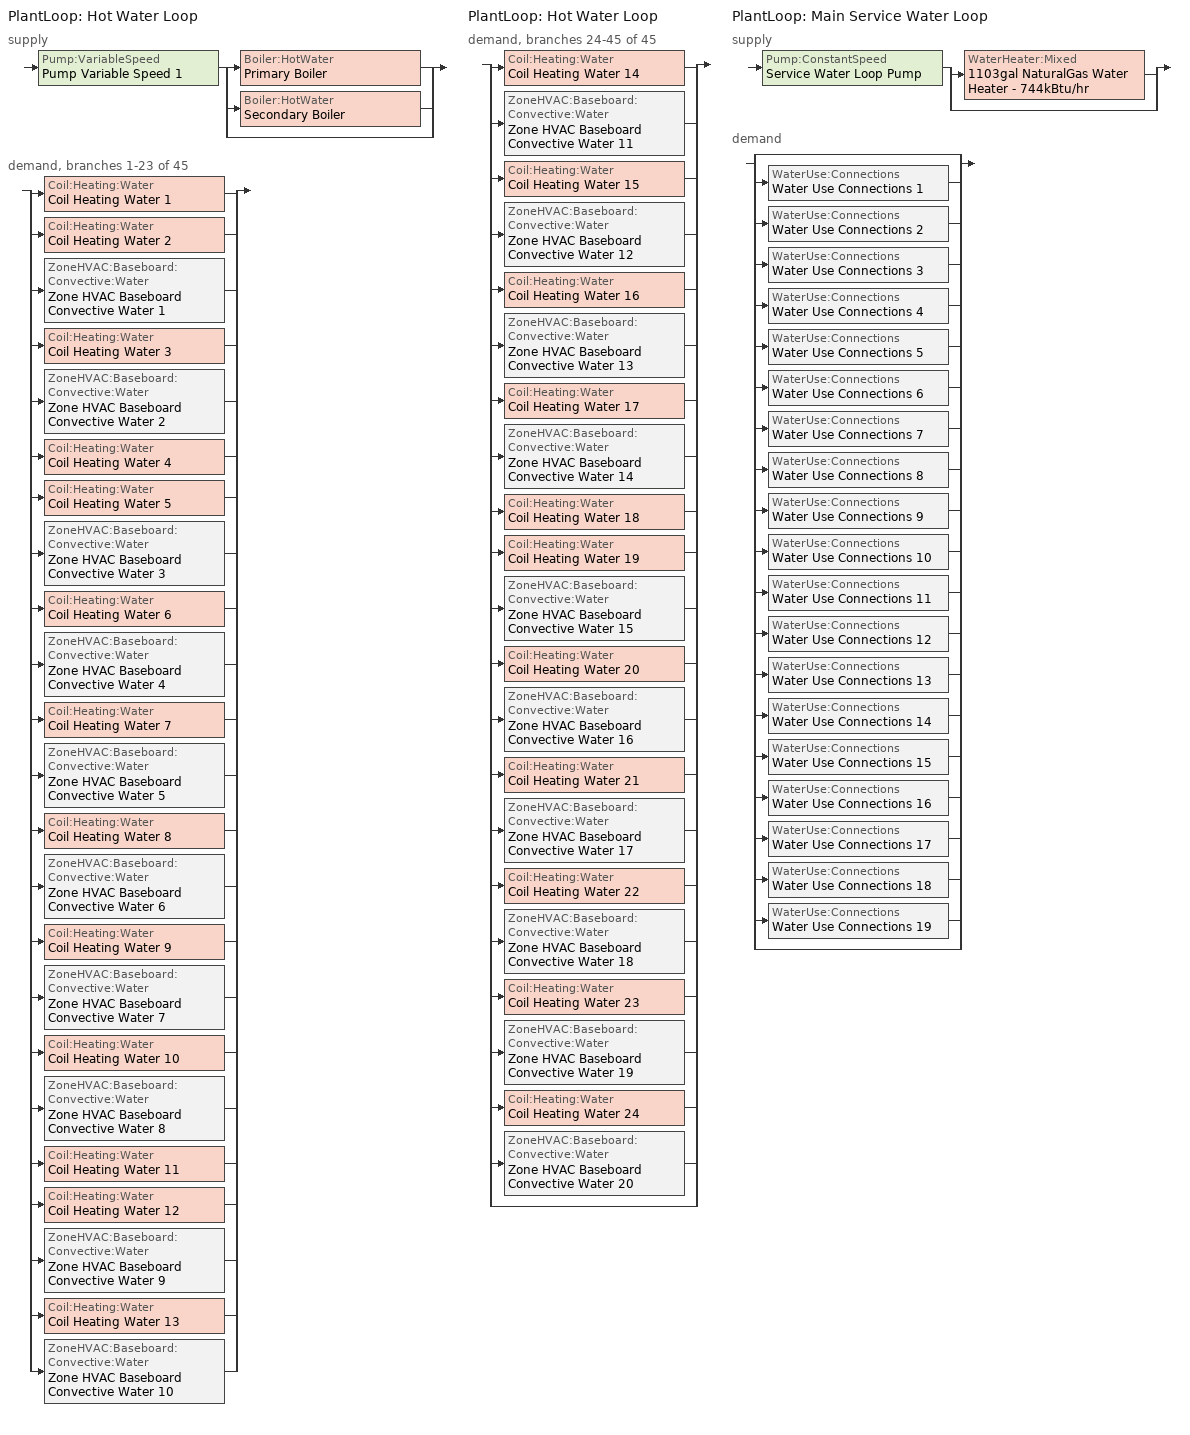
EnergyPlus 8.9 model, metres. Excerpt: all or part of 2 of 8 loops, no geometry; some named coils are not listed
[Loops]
PlantLoop 'Hot Water Loop'
 supply: Pump:VariableSpeed 'Pump Variable Speed 1' > split
  | Boiler:HotWater 'Primary Boiler'
  | Boiler:HotWater 'Secondary Boiler'
  | bypass
 demand, branches 1-23 of 45: split
  | Coil:Heating:Water 'Coil Heating Water 1'
  | Coil:Heating:Water 'Coil Heating Water 2'
  | ZoneHVAC:Baseboard:Convective:Water 'Zone HVAC Baseboard Convective Water 1'
  | Coil:Heating:Water 'Coil Heating Water 3'
  | ZoneHVAC:Baseboard:Convective:Water 'Zone HVAC Baseboard Convective Water 2'
  | Coil:Heating:Water 'Coil Heating Water 4'
  | Coil:Heating:Water 'Coil Heating Water 5'
  | ZoneHVAC:Baseboard:Convective:Water 'Zone HVAC Baseboard Convective Water 3'
  | Coil:Heating:Water 'Coil Heating Water 6'
  | ZoneHVAC:Baseboard:Convective:Water 'Zone HVAC Baseboard Convective Water 4'
  | Coil:Heating:Water 'Coil Heating Water 7'
  | ZoneHVAC:Baseboard:Convective:Water 'Zone HVAC Baseboard Convective Water 5'
  | Coil:Heating:Water 'Coil Heating Water 8'
  | ZoneHVAC:Baseboard:Convective:Water 'Zone HVAC Baseboard Convective Water 6'
  | Coil:Heating:Water 'Coil Heating Water 9'
  | ZoneHVAC:Baseboard:Convective:Water 'Zone HVAC Baseboard Convective Water 7'
  | Coil:Heating:Water 'Coil Heating Water 10'
  | ZoneHVAC:Baseboard:Convective:Water 'Zone HVAC Baseboard Convective Water 8'
  | Coil:Heating:Water 'Coil Heating Water 11'
  | Coil:Heating:Water 'Coil Heating Water 12'
  | ZoneHVAC:Baseboard:Convective:Water 'Zone HVAC Baseboard Convective Water 9'
  | Coil:Heating:Water 'Coil Heating Water 13'
  | ZoneHVAC:Baseboard:Convective:Water 'Zone HVAC Baseboard Convective Water 10'
PlantLoop 'Hot Water Loop'
 demand, branches 24-45 of 45: split
  | Coil:Heating:Water 'Coil Heating Water 14'
  | ZoneHVAC:Baseboard:Convective:Water 'Zone HVAC Baseboard Convective Water 11'
  | Coil:Heating:Water 'Coil Heating Water 15'
  | ZoneHVAC:Baseboard:Convective:Water 'Zone HVAC Baseboard Convective Water 12'
  | Coil:Heating:Water 'Coil Heating Water 16'
  | ZoneHVAC:Baseboard:Convective:Water 'Zone HVAC Baseboard Convective Water 13'
  | Coil:Heating:Water 'Coil Heating Water 17'
  | ZoneHVAC:Baseboard:Convective:Water 'Zone HVAC Baseboard Convective Water 14'
  | Coil:Heating:Water 'Coil Heating Water 18'
  | Coil:Heating:Water 'Coil Heating Water 19'
  | ZoneHVAC:Baseboard:Convective:Water 'Zone HVAC Baseboard Convective Water 15'
  | Coil:Heating:Water 'Coil Heating Water 20'
  | ZoneHVAC:Baseboard:Convective:Water 'Zone HVAC Baseboard Convective Water 16'
  | Coil:Heating:Water 'Coil Heating Water 21'
  | ZoneHVAC:Baseboard:Convective:Water 'Zone HVAC Baseboard Convective Water 17'
  | Coil:Heating:Water 'Coil Heating Water 22'
  | ZoneHVAC:Baseboard:Convective:Water 'Zone HVAC Baseboard Convective Water 18'
  | Coil:Heating:Water 'Coil Heating Water 23'
  | ZoneHVAC:Baseboard:Convective:Water 'Zone HVAC Baseboard Convective Water 19'
  | Coil:Heating:Water 'Coil Heating Water 24'
  | ZoneHVAC:Baseboard:Convective:Water 'Zone HVAC Baseboard Convective Water 20'
  | bypass
PlantLoop 'Main Service Water Loop'
 supply: Pump:ConstantSpeed 'Service Water Loop Pump' > split
  | WaterHeater:Mixed '1103gal NaturalGas Water Heater - 744kBtu/hr'
  | bypass
 demand: split
  | bypass
  | WaterUse:Connections 'Water Use Connections 1'
  | WaterUse:Connections 'Water Use Connections 2'
  | WaterUse:Connections 'Water Use Connections 3'
  | WaterUse:Connections 'Water Use Connections 4'
  | WaterUse:Connections 'Water Use Connections 5'
  | WaterUse:Connections 'Water Use Connections 6'
  | WaterUse:Connections 'Water Use Connections 7'
  | WaterUse:Connections 'Water Use Connections 8'
  | WaterUse:Connections 'Water Use Connections 9'
  | WaterUse:Connections 'Water Use Connections 10'
  | WaterUse:Connections 'Water Use Connections 11'
  | WaterUse:Connections 'Water Use Connections 12'
  | WaterUse:Connections 'Water Use Connections 13'
  | WaterUse:Connections 'Water Use Connections 14'
  | WaterUse:Connections 'Water Use Connections 15'
  | WaterUse:Connections 'Water Use Connections 16'
  | WaterUse:Connections 'Water Use Connections 17'
  | WaterUse:Connections 'Water Use Connections 18'
  | WaterUse:Connections 'Water Use Connections 19'
  | bypass
[Coil:Heating:Water] Availability Schedule=Always On Discrete; U-Factor Times Area Value {W/K}=Autosize; Maximum Water Flow Rate {m3/s}=Autosize; Performance Input Method=UFactorTimesAreaAndDesignWaterFlowRate; Rated Capacity {W}=Autosize; Rated Inlet Water Temperature {C}=82.2; Rated Inlet Air Temperature {C}=16.6; Rated Outlet Water Temperature {C}=71.1; Rated Outlet Air Temperature {C}=32.2; Rated Ratio for Air and Water Convection=0.5
Coil Heating Water 2; Coil Heating Water 5; Coil Heating Water 12; Coil Heating Water 19; Coil Heating Water 3; Coil Heating Water 6; Coil Heating Water 13; Coil Heating Water 20; Coil Heating Water 7; Coil Heating Water 8; Coil Heating Water 9; Coil Heating Water 10; Coil Heating Water 14; Coil Heating Water 15; Coil Heating Water 16; Coil Heating Water 17; Coil Heating Water 21; Coil Heating Water 22; Coil Heating Water 23; Coil Heating Water 24
[ZoneHVAC:Baseboard:Convective:Water] Availability Schedule=Always On Discrete; Heating Design Capacity Method=HeatingDesignCapacity; Heating Design Capacity {W}=Autosize; Heating Design Capacity Per Floor Area {W/m2}=0; Fraction of Autosized Heating Design Capacity=0.8; U-Factor Times Area Value {W/K}=Autosize; Maximum Water Flow Rate {m3/s}=Autosize; Convergence Tolerance=0.001
Zone HVAC Baseboard Convective Water 1; Zone HVAC Baseboard Convective Water 3; Zone HVAC Baseboard Convective Water 9; Zone HVAC Baseboard Convective Water 15; Zone HVAC Baseboard Convective Water 2; Zone HVAC Baseboard Convective Water 4; Zone HVAC Baseboard Convective Water 10; Zone HVAC Baseboard Convective Water 16; Zone HVAC Baseboard Convective Water 5; Zone HVAC Baseboard Convective Water 6; Zone HVAC Baseboard Convective Water 7; Zone HVAC Baseboard Convective Water 8; Zone HVAC Baseboard Convective Water 11; Zone HVAC Baseboard Convective Water 12; Zone HVAC Baseboard Convective Water 13; Zone HVAC Baseboard Convective Water 14; Zone HVAC Baseboard Convective Water 17; Zone HVAC Baseboard Convective Water 18; Zone HVAC Baseboard Convective Water 19; Zone HVAC Baseboard Convective Water 20
[SetpointManager:Scheduled]
Service hot water setpoint manager: Control Variable=Temperature; Schedule=Service Water Loop Temp - 140F
[PlantLoop] Fluid Type=Water; Maximum Loop Flow Rate {m3/s}=Autosize; Minimum Loop Flow Rate {m3/s}=0; Plant Loop Volume {m3}=Autocalculate; Load Distribution Scheme=Optimal; Plant Loop Demand Calculation Scheme=SingleSetpoint
Name | Plant Equipment Operation Scheme | Maximum Loop Temperature {C} | Minimum Loop Temperature {C}
Hot Water Loop | Hot Water Loop Operation Schemes | 100 | 0
Main Service Water Loop | Main Service Water Loop Operation Schemes | 60 | 10
[Sizing:Plant] Loop Type=Heating; Sizing Option=NonCoincident; Zone Timesteps in Averaging Window=1; Coincident Sizing Factor Mode=None
Name | Design Loop Exit Temperature {C} | Loop Design Temperature Difference {deltaC}
Hot Water Loop | 82 | 16
Main Service Water Loop | 60 | 5
[Pump:ConstantSpeed]
Service Water Loop Pump: Design Flow Rate {m3/s}=Autosize; Design Pump Head {Pa}=1.5111e+06; Design Power Consumption {W}=Autosize; Motor Efficiency=0.9; Fraction of Motor Inefficiencies to Fluid Stream=0; Pump Control Type=Intermittent; Design Power Sizing Method=PowerPerFlowPerPressure; Design Electric Power per Unit Flow Rate {W/(m3/s)}=348701.1; Design Shaft Power per Unit Flow Rate per Unit Head=1.28205
[PlantEquipmentOperationSchemes] Control Scheme Object Type 1=PlantEquipmentOperation:HeatingLoad; Control Scheme Schedule Name 1=Always On Discrete
Name | Control Scheme Name 1
Hot Water Loop Operation Schemes | Hot Water Loop Heating Operation Scheme
Main Service Water Loop Operation Schemes | Main Service Water Loop Heating Operation Scheme
[PlantEquipmentList]
Hot Water Loop Heating Equipment List: Boiler:HotWater, Primary Boiler, Boiler:HotWater, Secondary Boiler
Main Service Water Loop Heating Equipment List: WaterHeater:Mixed, 1103gal NaturalGas Water Heater - 744kBtu/hr
[Pump:VariableSpeed]
Pump Variable Speed 1: Design Maximum Flow Rate {m3/s}=Autosize; Design Pump Head {Pa}=179352; Design Power Consumption {W}=Autosize; Motor Efficiency=0.9; Fraction of Motor Inefficiencies to Fluid Stream=0; Coefficient 1 of the Part Load Performance Curve=0; Coefficient 2 of the Part Load Performance Curve=1; Coefficient 3 of the Part Load Performance Curve=0; Coefficient 4 of the Part Load Performance Curve=0; Design Minimum Flow Rate {m3/s}=0; Pump Control Type=Intermittent; Skin Loss Radiative Fraction=0.5; Design Power Sizing Method=PowerPerFlowPerPressure; Design Electric Power per Unit Flow Rate {W/(m3/s)}=348701.1; Design Shaft Power per Unit Flow Rate per Unit Head=1.28205; Design Minimum Flow Rate Fraction=0
[Boiler:HotWater] Fuel Type=NaturalGas; Nominal Capacity {W}=Autosize; Nominal Thermal Efficiency=0.8; Design Water Outlet Temperature {C}=82; Design Water Flow Rate {m3/s}=Autosize; Minimum Part Load Ratio=0; Maximum Part Load Ratio=1; Optimum Part Load Ratio=1; Water Outlet Upper Temperature Limit {C}=99; Boiler Flow Mode=ConstantFlow; Parasitic Electric Load {W}=0; Sizing Factor=1
Primary Boiler; Secondary Boiler
[SetpointManager:OutdoorAirReset]
Setpoint Manager Outdoor Air Reset 1: Control Variable=Temperature; Setpoint at Outdoor Low Temperature {C}=82; Outdoor Low Temperature {C}=-16; Setpoint at Outdoor High Temperature {C}=60; Outdoor High Temperature {C}=0
[PlantEquipmentOperation:HeatingLoad] Load Range Lower Limit 1 {W}=0; Load Range Upper Limit 1 {W}=1000000000
Name | Range Equipment List Name 1
Hot Water Loop Heating Operation Scheme | Hot Water Loop Heating Equipment List
Main Service Water Loop Heating Operation Scheme | Main Service Water Loop Heating Equipment List
[WaterHeater:Mixed]
1103gal NaturalGas Water Heater - 744kBtu/hr: Tank Volume {m3}=4.17379; Setpoint Temperature Schedule=Service Water Loop Temp - 140F; Deadband Temperature Difference {deltaC}=2; Maximum Temperature Limit {C}=82.2222; Heater Control Type=Cycle; Heater Maximum Capacity {W}=218080; Heater Ignition Minimum Flow Rate {m3/s}=0; Heater Ignition Delay {s}=0; Heater Fuel Type=NaturalGas; Heater Thermal Efficiency=0.8; Off Cycle Parasitic Fuel Consumption Rate {W}=20; Off Cycle Parasitic Fuel Type=NaturalGas; Off Cycle Parasitic Heat Fraction to Tank=0.8; On Cycle Parasitic Fuel Consumption Rate {W}=0; On Cycle Parasitic Fuel Type=NaturalGas; On Cycle Parasitic Heat Fraction to Tank=0; Ambient Temperature Indicator=Schedule; Ambient Temperature Schedule=Water Heater Ambient Temp Schedule - 70F; Off Cycle Loss Coefficient to Ambient Temperature {W/K}=6; Off Cycle Loss Fraction to Zone=1; On Cycle Loss Coefficient to Ambient Temperature {W/K}=6; On Cycle Loss Fraction to Zone=1; Use Side Effectiveness=1; Source Side Effectiveness=1; Use Side Design Flow Rate {m3/s}=Autosize; Source Side Design Flow Rate {m3/s}=Autosize; Indirect Water Heating Recovery Time {hr}=1.5; Source Side Flow Control Mode=IndirectHeatPrimarySetpoint
[WaterUse:Connections]
Name | Water Use Equipment Name 1
Water Use Connections 1 | Core_bottom Service Water Use 0.96gal/min
Water Use Connections 2 | Core_mid Service Water Use 9.58gal/min
Water Use Connections 3 | Core_top Service Water Use 0.96gal/min
Water Use Connections 4 | Datacenter_basement_zn_6 Service Water Use 0.3gal/min
Water Use Connections 5 | Datacenter_bot_zn_6 Service Water Use 0.01gal/min
Water Use Connections 6 | Datacenter_mid_zn_6 Service Water Use 0.14gal/min
Water Use Connections 7 | Datacenter_top_zn_6 Service Water Use 0.01gal/min
Water Use Connections 8 | Perimeter_bot_zn_1 Service Water Use 0.12gal/min
Water Use Connections 9 | Perimeter_bot_zn_2 Service Water Use 0.08gal/min
Water Use Connections 10 | Perimeter_bot_zn_3 Service Water Use 0.12gal/min
Water Use Connections 11 | Perimeter_bot_zn_4 Service Water Use 0.08gal/min
Water Use Connections 12 | Perimeter_mid_zn_1 Service Water Use 1.2gal/min
Water Use Connections 13 | Perimeter_mid_zn_2 Service Water Use 0.77gal/min
Water Use Connections 14 | Perimeter_mid_zn_3 Service Water Use 1.2gal/min
Water Use Connections 15 | Perimeter_mid_zn_4 Service Water Use 0.77gal/min
Water Use Connections 16 | Perimeter_top_zn_1 Service Water Use 0.12gal/min
Water Use Connections 17 | Perimeter_top_zn_2 Service Water Use 0.08gal/min
Water Use Connections 18 | Perimeter_top_zn_3 Service Water Use 0.12gal/min
Water Use Connections 19 | Perimeter_top_zn_4 Service Water Use 0.08gal/min
[WaterUse:Equipment] Flow Rate Fraction Schedule=NECB-A-Service Water Heating
Name | Peak Flow Rate {m3/s} | Target Temperature Schedule | Zone | Sensible Fraction Schedule | Latent Fraction Schedule
Core_bottom Service Water Use 0.96gal/min | 6.0423e-05 | Schedule Ruleset 5 | Sp-Core_bottom Sys-6 Flr-2 Sch-A HPlcmt-core ZN | Schedule Ruleset 3 | Schedule Ruleset 4
Core_mid Service Water Use 9.58gal/min | 0.00060423 | Schedule Ruleset 8 | Sp-Core_mid Sys-6 Flr-3 Sch-A HPlcmt-core ZN | Schedule Ruleset 6 | Schedule Ruleset 7
Core_top Service Water Use 0.96gal/min | 6.0423e-05 | Schedule Ruleset 11 | Sp-Core_top Sys-6 Flr-4 Sch-A HPlcmt-core ZN | Schedule Ruleset 9 | Schedule Ruleset 10
Datacenter_basement_zn_6 Service Water Use 0.3gal/min | 1.89704e-05 | Schedule Ruleset 14 | Sp-DataCenter_basement_ZN_6 Sys-6 Flr-1 Sch-A HPlcmt-west ZN | Schedule Ruleset 12 | Schedule Ruleset 13
Datacenter_bot_zn_6 Service Water Use 0.01gal/min | 8.76352e-07 | Schedule Ruleset 17 | Sp-DataCenter_bot_ZN_6 Sys-6 Flr-2 Sch-A HPlcmt-core ZN | Schedule Ruleset 15 | Schedule Ruleset 16
Datacenter_mid_zn_6 Service Water Use 0.14gal/min | 8.76352e-06 | Schedule Ruleset 20 | Sp-DataCenter_mid_ZN_6 Sys-6 Flr-3 Sch-A HPlcmt-core ZN | Schedule Ruleset 18 | Schedule Ruleset 19
Datacenter_top_zn_6 Service Water Use 0.01gal/min | 8.76352e-07 | Schedule Ruleset 23 | Sp-DataCenter_top_ZN_6 Sys-6 Flr-4 Sch-A HPlcmt-core ZN | Schedule Ruleset 21 | Schedule Ruleset 22
Perimeter_bot_zn_1 Service Water Use 0.12gal/min | 7.58688e-06 | Schedule Ruleset 26 | Sp-Perimeter_bot_ZN_1 Sys-6 Flr-2 Sch-A HPlcmt-south ZN | Schedule Ruleset 24 | Schedule Ruleset 25
Perimeter_bot_zn_2 Service Water Use 0.08gal/min | 4.88917e-06 | Schedule Ruleset 29 | Sp-Perimeter_bot_ZN_2 Sys-6 Flr-2 Sch-A HPlcmt-east ZN | Schedule Ruleset 27 | Schedule Ruleset 28
Perimeter_bot_zn_3 Service Water Use 0.12gal/min | 7.58672e-06 | Schedule Ruleset 32 | Sp-Perimeter_bot_ZN_3 Sys-6 Flr-2 Sch-A HPlcmt-north ZN | Schedule Ruleset 30 | Schedule Ruleset 31
Perimeter_bot_zn_4 Service Water Use 0.08gal/min | 4.88917e-06 | Schedule Ruleset 35 | Sp-Perimeter_bot_ZN_4 Sys-6 Flr-2 Sch-A HPlcmt-west ZN | Schedule Ruleset 33 | Schedule Ruleset 34
Perimeter_mid_zn_1 Service Water Use 1.2gal/min | 7.58688e-05 | Schedule Ruleset 38 | Sp-Perimeter_mid_ZN_1 Sys-6 Flr-3 Sch-A HPlcmt-south ZN | Schedule Ruleset 36 | Schedule Ruleset 37
Perimeter_mid_zn_2 Service Water Use 0.77gal/min | 4.88917e-05 | Schedule Ruleset 41 | Sp-Perimeter_mid_ZN_2 Sys-6 Flr-3 Sch-A HPlcmt-east ZN | Schedule Ruleset 39 | Schedule Ruleset 40
Perimeter_mid_zn_3 Service Water Use 1.2gal/min | 7.58672e-05 | Schedule Ruleset 44 | Sp-Perimeter_mid_ZN_3 Sys-6 Flr-3 Sch-A HPlcmt-north ZN | Schedule Ruleset 42 | Schedule Ruleset 43
Perimeter_mid_zn_4 Service Water Use 0.77gal/min | 4.88917e-05 | Schedule Ruleset 47 | Sp-Perimeter_mid_ZN_4 Sys-6 Flr-3 Sch-A HPlcmt-west ZN | Schedule Ruleset 45 | Schedule Ruleset 46
Perimeter_top_zn_1 Service Water Use 0.12gal/min | 7.58688e-06 | Schedule Ruleset 50 | Sp-Perimeter_top_ZN_1 Sys-6 Flr-4 Sch-A HPlcmt-south ZN | Schedule Ruleset 48 | Schedule Ruleset 49
Perimeter_top_zn_2 Service Water Use 0.08gal/min | 4.88917e-06 | Schedule Ruleset 53 | Sp-Perimeter_top_ZN_2 Sys-6 Flr-4 Sch-A HPlcmt-east ZN | Schedule Ruleset 51 | Schedule Ruleset 52
Perimeter_top_zn_3 Service Water Use 0.12gal/min | 7.58672e-06 | Schedule Ruleset 56 | Sp-Perimeter_top_ZN_3 Sys-6 Flr-4 Sch-A HPlcmt-north ZN | Schedule Ruleset 54 | Schedule Ruleset 55
Perimeter_top_zn_4 Service Water Use 0.08gal/min | 4.88917e-06 | Schedule Ruleset 59 | Sp-Perimeter_top_ZN_4 Sys-6 Flr-4 Sch-A HPlcmt-west ZN | Schedule Ruleset 57 | Schedule Ruleset 58
[Schedule:Day:Interval]
NECB-A-Service Water Heating Default; NECB-A-Service Water Heating Default|Wkdy Day: No, 07:00, 0.05, 08:00, 0.1, 10:00, 0.5, 16:00, 0.9, 17:00, 0.7, 18:00, 0.5, 19:00, 0.3, 22:00, 0.2, 24:00, 0.05
NECB-A-Service Water Heating Sat Day; NECB-A-Service Water Heating Sun|Hol Day; Schedule Day 11; Schedule Day 14; Schedule Day 17; Schedule Day 20; Schedule Day 23; Schedule Day 26; Schedule Day 29; Schedule Day 32; Schedule Day 35; Schedule Day 38; Schedule Day 41; Schedule Day 44; Schedule Day 47; Schedule Day 50; Schedule Day 53; Schedule Day 56; Schedule Day 59; Schedule Day 62; Schedule Day 8: No, 24:00, 0.05
Schedule Day 10; Schedule Day 13; Schedule Day 16; Schedule Day 19; Schedule Day 22; Schedule Day 25; Schedule Day 28; Schedule Day 31; Schedule Day 34; Schedule Day 37; Schedule Day 40; Schedule Day 43; Schedule Day 46; Schedule Day 49; Schedule Day 52; Schedule Day 55; Schedule Day 58; Schedule Day 61; Schedule Day 7: No, 24:00, 0.2
Schedule Day 12; Schedule Day 15; Schedule Day 18; Schedule Day 21; Schedule Day 24; Schedule Day 27; Schedule Day 30; Schedule Day 33; Schedule Day 36; Schedule Day 39; Schedule Day 42; Schedule Day 45; Schedule Day 48; Schedule Day 51; Schedule Day 54; Schedule Day 57; Schedule Day 60; Schedule Day 63; Schedule Day 9; Service Water Loop Temp - 140F Default: No, 24:00, 60
Water Heater Ambient Temp Schedule - 70F Default: No, 24:00, 21.1111
[Schedule:Week:Daily]
NECB-A-Service Water Heating Week Rule - Jan1-Dec31: NECB-A-Service Water Heating Sun|Hol Day, NECB-A-Service Water Heating Default|Wkdy Day, NECB-A-Service Water Heating Default|Wkdy Day, NECB-A-Service Water Heating Default|Wkdy Day, NECB-A-Service Water Heating Default|Wkdy Day, NECB-A-Service Water Heating Default|Wkdy Day, NECB-A-Service Water Heating Sat Day, NECB-A-Service Water Heating Default, NECB-A-Service Water Heating Default, NECB-A-Service Water Heating Default, NECB-A-Service Water Heating Default, NECB-A-Service Water Heating Default
Schedule Ruleset 10 Week Rule - Jan1-Dec31: Schedule Day 14, Schedule Day 14, Schedule Day 14, Schedule Day 14, Schedule Day 14, Schedule Day 14, Schedule Day 14, Schedule Day 14, Schedule Day 14, Schedule Day 14, Schedule Day 14, Schedule Day 14
Schedule Ruleset 11 Week Rule - Jan1-Dec31: Schedule Day 15, Schedule Day 15, Schedule Day 15, Schedule Day 15, Schedule Day 15, Schedule Day 15, Schedule Day 15, Schedule Day 15, Schedule Day 15, Schedule Day 15, Schedule Day 15, Schedule Day 15
Schedule Ruleset 12 Week Rule - Jan1-Dec31: Schedule Day 16, Schedule Day 16, Schedule Day 16, Schedule Day 16, Schedule Day 16, Schedule Day 16, Schedule Day 16, Schedule Day 16, Schedule Day 16, Schedule Day 16, Schedule Day 16, Schedule Day 16
Schedule Ruleset 13 Week Rule - Jan1-Dec31: Schedule Day 17, Schedule Day 17, Schedule Day 17, Schedule Day 17, Schedule Day 17, Schedule Day 17, Schedule Day 17, Schedule Day 17, Schedule Day 17, Schedule Day 17, Schedule Day 17, Schedule Day 17
Schedule Ruleset 14 Week Rule - Jan1-Dec31: Schedule Day 18, Schedule Day 18, Schedule Day 18, Schedule Day 18, Schedule Day 18, Schedule Day 18, Schedule Day 18, Schedule Day 18, Schedule Day 18, Schedule Day 18, Schedule Day 18, Schedule Day 18
Schedule Ruleset 15 Week Rule - Jan1-Dec31: Schedule Day 19, Schedule Day 19, Schedule Day 19, Schedule Day 19, Schedule Day 19, Schedule Day 19, Schedule Day 19, Schedule Day 19, Schedule Day 19, Schedule Day 19, Schedule Day 19, Schedule Day 19
Schedule Ruleset 16 Week Rule - Jan1-Dec31: Schedule Day 20, Schedule Day 20, Schedule Day 20, Schedule Day 20, Schedule Day 20, Schedule Day 20, Schedule Day 20, Schedule Day 20, Schedule Day 20, Schedule Day 20, Schedule Day 20, Schedule Day 20
Schedule Ruleset 17 Week Rule - Jan1-Dec31: Schedule Day 21, Schedule Day 21, Schedule Day 21, Schedule Day 21, Schedule Day 21, Schedule Day 21, Schedule Day 21, Schedule Day 21, Schedule Day 21, Schedule Day 21, Schedule Day 21, Schedule Day 21
Schedule Ruleset 18 Week Rule - Jan1-Dec31: Schedule Day 22, Schedule Day 22, Schedule Day 22, Schedule Day 22, Schedule Day 22, Schedule Day 22, Schedule Day 22, Schedule Day 22, Schedule Day 22, Schedule Day 22, Schedule Day 22, Schedule Day 22
Schedule Ruleset 19 Week Rule - Jan1-Dec31: Schedule Day 23, Schedule Day 23, Schedule Day 23, Schedule Day 23, Schedule Day 23, Schedule Day 23, Schedule Day 23, Schedule Day 23, Schedule Day 23, Schedule Day 23, Schedule Day 23, Schedule Day 23
Schedule Ruleset 20 Week Rule - Jan1-Dec31: Schedule Day 24, Schedule Day 24, Schedule Day 24, Schedule Day 24, Schedule Day 24, Schedule Day 24, Schedule Day 24, Schedule Day 24, Schedule Day 24, Schedule Day 24, Schedule Day 24, Schedule Day 24
Schedule Ruleset 21 Week Rule - Jan1-Dec31: Schedule Day 25, Schedule Day 25, Schedule Day 25, Schedule Day 25, Schedule Day 25, Schedule Day 25, Schedule Day 25, Schedule Day 25, Schedule Day 25, Schedule Day 25, Schedule Day 25, Schedule Day 25
Schedule Ruleset 22 Week Rule - Jan1-Dec31: Schedule Day 26, Schedule Day 26, Schedule Day 26, Schedule Day 26, Schedule Day 26, Schedule Day 26, Schedule Day 26, Schedule Day 26, Schedule Day 26, Schedule Day 26, Schedule Day 26, Schedule Day 26
Schedule Ruleset 23 Week Rule - Jan1-Dec31: Schedule Day 27, Schedule Day 27, Schedule Day 27, Schedule Day 27, Schedule Day 27, Schedule Day 27, Schedule Day 27, Schedule Day 27, Schedule Day 27, Schedule Day 27, Schedule Day 27, Schedule Day 27
Schedule Ruleset 24 Week Rule - Jan1-Dec31: Schedule Day 28, Schedule Day 28, Schedule Day 28, Schedule Day 28, Schedule Day 28, Schedule Day 28, Schedule Day 28, Schedule Day 28, Schedule Day 28, Schedule Day 28, Schedule Day 28, Schedule Day 28
Schedule Ruleset 25 Week Rule - Jan1-Dec31: Schedule Day 29, Schedule Day 29, Schedule Day 29, Schedule Day 29, Schedule Day 29, Schedule Day 29, Schedule Day 29, Schedule Day 29, Schedule Day 29, Schedule Day 29, Schedule Day 29, Schedule Day 29
Schedule Ruleset 26 Week Rule - Jan1-Dec31: Schedule Day 30, Schedule Day 30, Schedule Day 30, Schedule Day 30, Schedule Day 30, Schedule Day 30, Schedule Day 30, Schedule Day 30, Schedule Day 30, Schedule Day 30, Schedule Day 30, Schedule Day 30
Schedule Ruleset 27 Week Rule - Jan1-Dec31: Schedule Day 31, Schedule Day 31, Schedule Day 31, Schedule Day 31, Schedule Day 31, Schedule Day 31, Schedule Day 31, Schedule Day 31, Schedule Day 31, Schedule Day 31, Schedule Day 31, Schedule Day 31
Schedule Ruleset 28 Week Rule - Jan1-Dec31: Schedule Day 32, Schedule Day 32, Schedule Day 32, Schedule Day 32, Schedule Day 32, Schedule Day 32, Schedule Day 32, Schedule Day 32, Schedule Day 32, Schedule Day 32, Schedule Day 32, Schedule Day 32
Schedule Ruleset 29 Week Rule - Jan1-Dec31: Schedule Day 33, Schedule Day 33, Schedule Day 33, Schedule Day 33, Schedule Day 33, Schedule Day 33, Schedule Day 33, Schedule Day 33, Schedule Day 33, Schedule Day 33, Schedule Day 33, Schedule Day 33
Schedule Ruleset 3 Week Rule - Jan1-Dec31: Schedule Day 7, Schedule Day 7, Schedule Day 7, Schedule Day 7, Schedule Day 7, Schedule Day 7, Schedule Day 7, Schedule Day 7, Schedule Day 7, Schedule Day 7, Schedule Day 7, Schedule Day 7
Schedule Ruleset 30 Week Rule - Jan1-Dec31: Schedule Day 34, Schedule Day 34, Schedule Day 34, Schedule Day 34, Schedule Day 34, Schedule Day 34, Schedule Day 34, Schedule Day 34, Schedule Day 34, Schedule Day 34, Schedule Day 34, Schedule Day 34
Schedule Ruleset 31 Week Rule - Jan1-Dec31: Schedule Day 35, Schedule Day 35, Schedule Day 35, Schedule Day 35, Schedule Day 35, Schedule Day 35, Schedule Day 35, Schedule Day 35, Schedule Day 35, Schedule Day 35, Schedule Day 35, Schedule Day 35
Schedule Ruleset 32 Week Rule - Jan1-Dec31: Schedule Day 36, Schedule Day 36, Schedule Day 36, Schedule Day 36, Schedule Day 36, Schedule Day 36, Schedule Day 36, Schedule Day 36, Schedule Day 36, Schedule Day 36, Schedule Day 36, Schedule Day 36
Schedule Ruleset 33 Week Rule - Jan1-Dec31: Schedule Day 37, Schedule Day 37, Schedule Day 37, Schedule Day 37, Schedule Day 37, Schedule Day 37, Schedule Day 37, Schedule Day 37, Schedule Day 37, Schedule Day 37, Schedule Day 37, Schedule Day 37
Schedule Ruleset 34 Week Rule - Jan1-Dec31: Schedule Day 38, Schedule Day 38, Schedule Day 38, Schedule Day 38, Schedule Day 38, Schedule Day 38, Schedule Day 38, Schedule Day 38, Schedule Day 38, Schedule Day 38, Schedule Day 38, Schedule Day 38
Schedule Ruleset 35 Week Rule - Jan1-Dec31: Schedule Day 39, Schedule Day 39, Schedule Day 39, Schedule Day 39, Schedule Day 39, Schedule Day 39, Schedule Day 39, Schedule Day 39, Schedule Day 39, Schedule Day 39, Schedule Day 39, Schedule Day 39
Schedule Ruleset 36 Week Rule - Jan1-Dec31: Schedule Day 40, Schedule Day 40, Schedule Day 40, Schedule Day 40, Schedule Day 40, Schedule Day 40, Schedule Day 40, Schedule Day 40, Schedule Day 40, Schedule Day 40, Schedule Day 40, Schedule Day 40
Schedule Ruleset 37 Week Rule - Jan1-Dec31: Schedule Day 41, Schedule Day 41, Schedule Day 41, Schedule Day 41, Schedule Day 41, Schedule Day 41, Schedule Day 41, Schedule Day 41, Schedule Day 41, Schedule Day 41, Schedule Day 41, Schedule Day 41
Schedule Ruleset 38 Week Rule - Jan1-Dec31: Schedule Day 42, Schedule Day 42, Schedule Day 42, Schedule Day 42, Schedule Day 42, Schedule Day 42, Schedule Day 42, Schedule Day 42, Schedule Day 42, Schedule Day 42, Schedule Day 42, Schedule Day 42
Schedule Ruleset 39 Week Rule - Jan1-Dec31: Schedule Day 43, Schedule Day 43, Schedule Day 43, Schedule Day 43, Schedule Day 43, Schedule Day 43, Schedule Day 43, Schedule Day 43, Schedule Day 43, Schedule Day 43, Schedule Day 43, Schedule Day 43
Schedule Ruleset 4 Week Rule - Jan1-Dec31: Schedule Day 8, Schedule Day 8, Schedule Day 8, Schedule Day 8, Schedule Day 8, Schedule Day 8, Schedule Day 8, Schedule Day 8, Schedule Day 8, Schedule Day 8, Schedule Day 8, Schedule Day 8
Schedule Ruleset 40 Week Rule - Jan1-Dec31: Schedule Day 44, Schedule Day 44, Schedule Day 44, Schedule Day 44, Schedule Day 44, Schedule Day 44, Schedule Day 44, Schedule Day 44, Schedule Day 44, Schedule Day 44, Schedule Day 44, Schedule Day 44
Schedule Ruleset 41 Week Rule - Jan1-Dec31: Schedule Day 45, Schedule Day 45, Schedule Day 45, Schedule Day 45, Schedule Day 45, Schedule Day 45, Schedule Day 45, Schedule Day 45, Schedule Day 45, Schedule Day 45, Schedule Day 45, Schedule Day 45
Schedule Ruleset 42 Week Rule - Jan1-Dec31: Schedule Day 46, Schedule Day 46, Schedule Day 46, Schedule Day 46, Schedule Day 46, Schedule Day 46, Schedule Day 46, Schedule Day 46, Schedule Day 46, Schedule Day 46, Schedule Day 46, Schedule Day 46
Schedule Ruleset 43 Week Rule - Jan1-Dec31: Schedule Day 47, Schedule Day 47, Schedule Day 47, Schedule Day 47, Schedule Day 47, Schedule Day 47, Schedule Day 47, Schedule Day 47, Schedule Day 47, Schedule Day 47, Schedule Day 47, Schedule Day 47
Schedule Ruleset 44 Week Rule - Jan1-Dec31: Schedule Day 48, Schedule Day 48, Schedule Day 48, Schedule Day 48, Schedule Day 48, Schedule Day 48, Schedule Day 48, Schedule Day 48, Schedule Day 48, Schedule Day 48, Schedule Day 48, Schedule Day 48
Schedule Ruleset 45 Week Rule - Jan1-Dec31: Schedule Day 49, Schedule Day 49, Schedule Day 49, Schedule Day 49, Schedule Day 49, Schedule Day 49, Schedule Day 49, Schedule Day 49, Schedule Day 49, Schedule Day 49, Schedule Day 49, Schedule Day 49
Schedule Ruleset 46 Week Rule - Jan1-Dec31: Schedule Day 50, Schedule Day 50, Schedule Day 50, Schedule Day 50, Schedule Day 50, Schedule Day 50, Schedule Day 50, Schedule Day 50, Schedule Day 50, Schedule Day 50, Schedule Day 50, Schedule Day 50
Schedule Ruleset 47 Week Rule - Jan1-Dec31: Schedule Day 51, Schedule Day 51, Schedule Day 51, Schedule Day 51, Schedule Day 51, Schedule Day 51, Schedule Day 51, Schedule Day 51, Schedule Day 51, Schedule Day 51, Schedule Day 51, Schedule Day 51
Schedule Ruleset 48 Week Rule - Jan1-Dec31: Schedule Day 52, Schedule Day 52, Schedule Day 52, Schedule Day 52, Schedule Day 52, Schedule Day 52, Schedule Day 52, Schedule Day 52, Schedule Day 52, Schedule Day 52, Schedule Day 52, Schedule Day 52
Schedule Ruleset 49 Week Rule - Jan1-Dec31: Schedule Day 53, Schedule Day 53, Schedule Day 53, Schedule Day 53, Schedule Day 53, Schedule Day 53, Schedule Day 53, Schedule Day 53, Schedule Day 53, Schedule Day 53, Schedule Day 53, Schedule Day 53
Schedule Ruleset 5 Week Rule - Jan1-Dec31: Schedule Day 9, Schedule Day 9, Schedule Day 9, Schedule Day 9, Schedule Day 9, Schedule Day 9, Schedule Day 9, Schedule Day 9, Schedule Day 9, Schedule Day 9, Schedule Day 9, Schedule Day 9
Schedule Ruleset 50 Week Rule - Jan1-Dec31: Schedule Day 54, Schedule Day 54, Schedule Day 54, Schedule Day 54, Schedule Day 54, Schedule Day 54, Schedule Day 54, Schedule Day 54, Schedule Day 54, Schedule Day 54, Schedule Day 54, Schedule Day 54
Schedule Ruleset 51 Week Rule - Jan1-Dec31: Schedule Day 55, Schedule Day 55, Schedule Day 55, Schedule Day 55, Schedule Day 55, Schedule Day 55, Schedule Day 55, Schedule Day 55, Schedule Day 55, Schedule Day 55, Schedule Day 55, Schedule Day 55
Schedule Ruleset 52 Week Rule - Jan1-Dec31: Schedule Day 56, Schedule Day 56, Schedule Day 56, Schedule Day 56, Schedule Day 56, Schedule Day 56, Schedule Day 56, Schedule Day 56, Schedule Day 56, Schedule Day 56, Schedule Day 56, Schedule Day 56
Schedule Ruleset 53 Week Rule - Jan1-Dec31: Schedule Day 57, Schedule Day 57, Schedule Day 57, Schedule Day 57, Schedule Day 57, Schedule Day 57, Schedule Day 57, Schedule Day 57, Schedule Day 57, Schedule Day 57, Schedule Day 57, Schedule Day 57
Schedule Ruleset 54 Week Rule - Jan1-Dec31: Schedule Day 58, Schedule Day 58, Schedule Day 58, Schedule Day 58, Schedule Day 58, Schedule Day 58, Schedule Day 58, Schedule Day 58, Schedule Day 58, Schedule Day 58, Schedule Day 58, Schedule Day 58
Schedule Ruleset 55 Week Rule - Jan1-Dec31: Schedule Day 59, Schedule Day 59, Schedule Day 59, Schedule Day 59, Schedule Day 59, Schedule Day 59, Schedule Day 59, Schedule Day 59, Schedule Day 59, Schedule Day 59, Schedule Day 59, Schedule Day 59
Schedule Ruleset 56 Week Rule - Jan1-Dec31: Schedule Day 60, Schedule Day 60, Schedule Day 60, Schedule Day 60, Schedule Day 60, Schedule Day 60, Schedule Day 60, Schedule Day 60, Schedule Day 60, Schedule Day 60, Schedule Day 60, Schedule Day 60
Schedule Ruleset 57 Week Rule - Jan1-Dec31: Schedule Day 61, Schedule Day 61, Schedule Day 61, Schedule Day 61, Schedule Day 61, Schedule Day 61, Schedule Day 61, Schedule Day 61, Schedule Day 61, Schedule Day 61, Schedule Day 61, Schedule Day 61
Schedule Ruleset 58 Week Rule - Jan1-Dec31: Schedule Day 62, Schedule Day 62, Schedule Day 62, Schedule Day 62, Schedule Day 62, Schedule Day 62, Schedule Day 62, Schedule Day 62, Schedule Day 62, Schedule Day 62, Schedule Day 62, Schedule Day 62
Schedule Ruleset 59 Week Rule - Jan1-Dec31: Schedule Day 63, Schedule Day 63, Schedule Day 63, Schedule Day 63, Schedule Day 63, Schedule Day 63, Schedule Day 63, Schedule Day 63, Schedule Day 63, Schedule Day 63, Schedule Day 63, Schedule Day 63
Schedule Ruleset 6 Week Rule - Jan1-Dec31: Schedule Day 10, Schedule Day 10, Schedule Day 10, Schedule Day 10, Schedule Day 10, Schedule Day 10, Schedule Day 10, Schedule Day 10, Schedule Day 10, Schedule Day 10, Schedule Day 10, Schedule Day 10
Schedule Ruleset 7 Week Rule - Jan1-Dec31: Schedule Day 11, Schedule Day 11, Schedule Day 11, Schedule Day 11, Schedule Day 11, Schedule Day 11, Schedule Day 11, Schedule Day 11, Schedule Day 11, Schedule Day 11, Schedule Day 11, Schedule Day 11
Schedule Ruleset 8 Week Rule - Jan1-Dec31: Schedule Day 12, Schedule Day 12, Schedule Day 12, Schedule Day 12, Schedule Day 12, Schedule Day 12, Schedule Day 12, Schedule Day 12, Schedule Day 12, Schedule Day 12, Schedule Day 12, Schedule Day 12
Schedule Ruleset 9 Week Rule - Jan1-Dec31: Schedule Day 13, Schedule Day 13, Schedule Day 13, Schedule Day 13, Schedule Day 13, Schedule Day 13, Schedule Day 13, Schedule Day 13, Schedule Day 13, Schedule Day 13, Schedule Day 13, Schedule Day 13
Service Water Loop Temp - 140F Week Rule - Jan1-Dec31: Service Water Loop Temp - 140F Default, Service Water Loop Temp - 140F Default, Service Water Loop Temp - 140F Default, Service Water Loop Temp - 140F Default, Service Water Loop Temp - 140F Default, Service Water Loop Temp - 140F Default, Service Water Loop Temp - 140F Default, Service Water Loop Temp - 140F Default, Service Water Loop Temp - 140F Default, Service Water Loop Temp - 140F Default, Service Water Loop Temp - 140F Default, Service Water Loop Temp - 140F Default
Water Heater Ambient Temp Schedule - 70F Week Rule - Jan1-Dec31: Water Heater Ambient Temp Schedule - 70F Default, Water Heater Ambient Temp Schedule - 70F Default, Water Heater Ambient Temp Schedule - 70F Default, Water Heater Ambient Temp Schedule - 70F Default, Water Heater Ambient Temp Schedule - 70F Default, Water Heater Ambient Temp Schedule - 70F Default, Water Heater Ambient Temp Schedule - 70F Default, Water Heater Ambient Temp Schedule - 70F Default, Water Heater Ambient Temp Schedule - 70F Default, Water Heater Ambient Temp Schedule - 70F Default, Water Heater Ambient Temp Schedule - 70F Default, Water Heater Ambient Temp Schedule - 70F Default
[Schedule:Year]
NECB-A-Service Water Heating: NECB-A-Service Water Heating Week Rule - Jan1-Dec31, 1, 1, 12, 31
Schedule Ruleset 10: Schedule Ruleset 10 Week Rule - Jan1-Dec31, 1, 1, 12, 31
Schedule Ruleset 11: Schedule Ruleset 11 Week Rule - Jan1-Dec31, 1, 1, 12, 31
Schedule Ruleset 12: Schedule Ruleset 12 Week Rule - Jan1-Dec31, 1, 1, 12, 31
Schedule Ruleset 13: Schedule Ruleset 13 Week Rule - Jan1-Dec31, 1, 1, 12, 31
Schedule Ruleset 14: Schedule Ruleset 14 Week Rule - Jan1-Dec31, 1, 1, 12, 31
Schedule Ruleset 15: Schedule Ruleset 15 Week Rule - Jan1-Dec31, 1, 1, 12, 31
Schedule Ruleset 16: Schedule Ruleset 16 Week Rule - Jan1-Dec31, 1, 1, 12, 31
Schedule Ruleset 17: Schedule Ruleset 17 Week Rule - Jan1-Dec31, 1, 1, 12, 31
Schedule Ruleset 18: Schedule Ruleset 18 Week Rule - Jan1-Dec31, 1, 1, 12, 31
Schedule Ruleset 19: Schedule Ruleset 19 Week Rule - Jan1-Dec31, 1, 1, 12, 31
Schedule Ruleset 20: Schedule Ruleset 20 Week Rule - Jan1-Dec31, 1, 1, 12, 31
Schedule Ruleset 21: Schedule Ruleset 21 Week Rule - Jan1-Dec31, 1, 1, 12, 31
Schedule Ruleset 22: Schedule Ruleset 22 Week Rule - Jan1-Dec31, 1, 1, 12, 31
Schedule Ruleset 23: Schedule Ruleset 23 Week Rule - Jan1-Dec31, 1, 1, 12, 31
Schedule Ruleset 24: Schedule Ruleset 24 Week Rule - Jan1-Dec31, 1, 1, 12, 31
Schedule Ruleset 25: Schedule Ruleset 25 Week Rule - Jan1-Dec31, 1, 1, 12, 31
Schedule Ruleset 26: Schedule Ruleset 26 Week Rule - Jan1-Dec31, 1, 1, 12, 31
Schedule Ruleset 27: Schedule Ruleset 27 Week Rule - Jan1-Dec31, 1, 1, 12, 31
Schedule Ruleset 28: Schedule Ruleset 28 Week Rule - Jan1-Dec31, 1, 1, 12, 31
Schedule Ruleset 29: Schedule Ruleset 29 Week Rule - Jan1-Dec31, 1, 1, 12, 31
Schedule Ruleset 3: Schedule Ruleset 3 Week Rule - Jan1-Dec31, 1, 1, 12, 31
Schedule Ruleset 30: Schedule Ruleset 30 Week Rule - Jan1-Dec31, 1, 1, 12, 31
Schedule Ruleset 31: Schedule Ruleset 31 Week Rule - Jan1-Dec31, 1, 1, 12, 31
Schedule Ruleset 32: Schedule Ruleset 32 Week Rule - Jan1-Dec31, 1, 1, 12, 31
Schedule Ruleset 33: Schedule Ruleset 33 Week Rule - Jan1-Dec31, 1, 1, 12, 31
Schedule Ruleset 34: Schedule Ruleset 34 Week Rule - Jan1-Dec31, 1, 1, 12, 31
Schedule Ruleset 35: Schedule Ruleset 35 Week Rule - Jan1-Dec31, 1, 1, 12, 31
Schedule Ruleset 36: Schedule Ruleset 36 Week Rule - Jan1-Dec31, 1, 1, 12, 31
Schedule Ruleset 37: Schedule Ruleset 37 Week Rule - Jan1-Dec31, 1, 1, 12, 31
Schedule Ruleset 38: Schedule Ruleset 38 Week Rule - Jan1-Dec31, 1, 1, 12, 31
Schedule Ruleset 39: Schedule Ruleset 39 Week Rule - Jan1-Dec31, 1, 1, 12, 31
Schedule Ruleset 4: Schedule Ruleset 4 Week Rule - Jan1-Dec31, 1, 1, 12, 31
Schedule Ruleset 40: Schedule Ruleset 40 Week Rule - Jan1-Dec31, 1, 1, 12, 31
Schedule Ruleset 41: Schedule Ruleset 41 Week Rule - Jan1-Dec31, 1, 1, 12, 31
Schedule Ruleset 42: Schedule Ruleset 42 Week Rule - Jan1-Dec31, 1, 1, 12, 31
Schedule Ruleset 43: Schedule Ruleset 43 Week Rule - Jan1-Dec31, 1, 1, 12, 31
Schedule Ruleset 44: Schedule Ruleset 44 Week Rule - Jan1-Dec31, 1, 1, 12, 31
Schedule Ruleset 45: Schedule Ruleset 45 Week Rule - Jan1-Dec31, 1, 1, 12, 31
Schedule Ruleset 46: Schedule Ruleset 46 Week Rule - Jan1-Dec31, 1, 1, 12, 31
Schedule Ruleset 47: Schedule Ruleset 47 Week Rule - Jan1-Dec31, 1, 1, 12, 31
Schedule Ruleset 48: Schedule Ruleset 48 Week Rule - Jan1-Dec31, 1, 1, 12, 31
Schedule Ruleset 49: Schedule Ruleset 49 Week Rule - Jan1-Dec31, 1, 1, 12, 31
Schedule Ruleset 5: Schedule Ruleset 5 Week Rule - Jan1-Dec31, 1, 1, 12, 31
Schedule Ruleset 50: Schedule Ruleset 50 Week Rule - Jan1-Dec31, 1, 1, 12, 31
Schedule Ruleset 51: Schedule Ruleset 51 Week Rule - Jan1-Dec31, 1, 1, 12, 31
Schedule Ruleset 52: Schedule Ruleset 52 Week Rule - Jan1-Dec31, 1, 1, 12, 31
Schedule Ruleset 53: Schedule Ruleset 53 Week Rule - Jan1-Dec31, 1, 1, 12, 31
Schedule Ruleset 54: Schedule Ruleset 54 Week Rule - Jan1-Dec31, 1, 1, 12, 31
Schedule Ruleset 55: Schedule Ruleset 55 Week Rule - Jan1-Dec31, 1, 1, 12, 31
Schedule Ruleset 56: Schedule Ruleset 56 Week Rule - Jan1-Dec31, 1, 1, 12, 31
Schedule Ruleset 57: Schedule Ruleset 57 Week Rule - Jan1-Dec31, 1, 1, 12, 31
Schedule Ruleset 58: Schedule Ruleset 58 Week Rule - Jan1-Dec31, 1, 1, 12, 31
Schedule Ruleset 59: Schedule Ruleset 59 Week Rule - Jan1-Dec31, 1, 1, 12, 31
Schedule Ruleset 6: Schedule Ruleset 6 Week Rule - Jan1-Dec31, 1, 1, 12, 31
Schedule Ruleset 7: Schedule Ruleset 7 Week Rule - Jan1-Dec31, 1, 1, 12, 31
Schedule Ruleset 8: Schedule Ruleset 8 Week Rule - Jan1-Dec31, 1, 1, 12, 31
Schedule Ruleset 9: Schedule Ruleset 9 Week Rule - Jan1-Dec31, 1, 1, 12, 31
Service Water Loop Temp - 140F: Service Water Loop Temp - 140F Week Rule - Jan1-Dec31, 1, 1, 12, 31
Water Heater Ambient Temp Schedule - 70F: Water Heater Ambient Temp Schedule - 70F Week Rule - Jan1-Dec31, 1, 1, 12, 31
[Schedule:Constant]
Always On Discrete: Hourly Value=1
